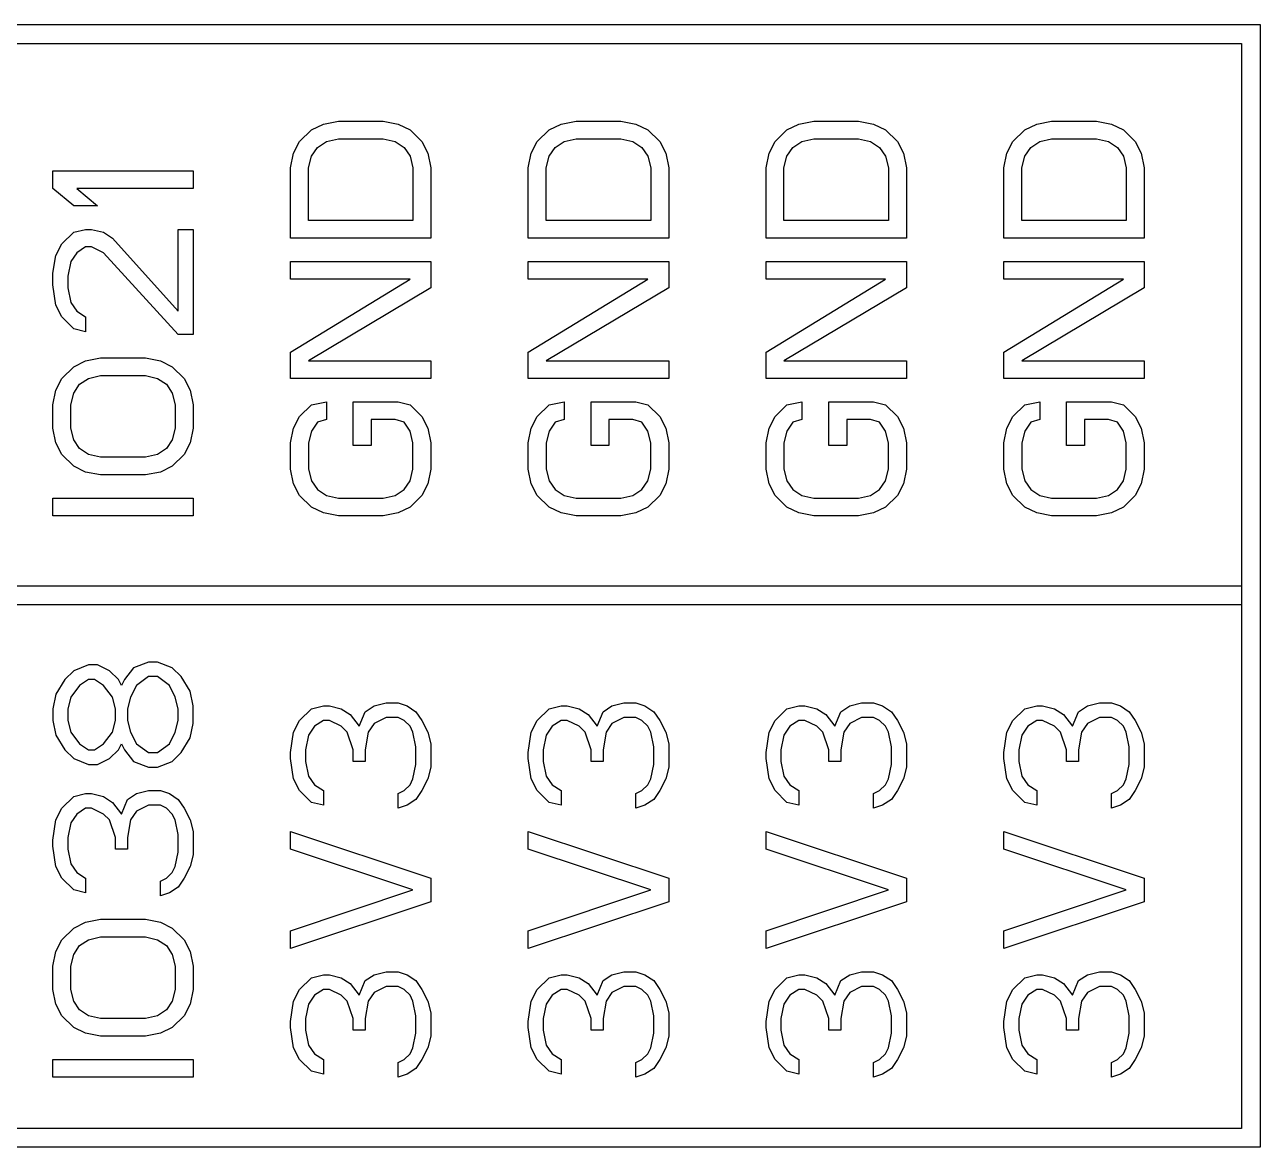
# Model space of a CAD drawing. Header units: millimetres. Extents: x 16785 to 17171, y 29514 to 29787.
# Drawn here: x 16916.63 to 16929.83, y 29698.81 to 29710.81 of the extents above; entities that cross this region are included whole.
import ezdxf

# ---------------------------------------------------------------- set-up
doc = ezdxf.new("R2010")
doc.units = ezdxf.units.MM

msp = doc.modelspace()

# ---------------------------------------------------------------- linework, layer by layer
at = {"color": 4, "linetype": 'Continuous'}
for p, q in [((16903.43, 29710.807), (16929.83, 29710.807)), ((16929.83, 29710.807), (16929.83, 29698.807)), ((16903.63, 29710.607), (16929.63, 29710.607)), ((16929.63, 29710.607), (16929.63, 29699.007)), ((16919.821, 29709.744), (16919.981, 29709.775)), ((16919.981, 29709.775), (16920.459, 29709.775)), ((16920.459, 29709.775), (16920.619, 29709.744)), ((16922.361, 29709.744), (16922.521, 29709.775)), ((16922.521, 29709.775), (16922.999, 29709.775)), ((16922.999, 29709.775), (16923.159, 29709.744)), ((16924.901, 29709.744), (16925.061, 29709.775)), ((16925.061, 29709.775), (16925.539, 29709.775)), ((16925.539, 29709.775), (16925.699, 29709.744)), ((16927.441, 29709.744), (16927.601, 29709.775)), ((16927.601, 29709.775), (16928.079, 29709.775)), ((16928.079, 29709.775), (16928.239, 29709.744)), ((16919.566, 29709.557), (16919.693, 29709.682)), ((16919.693, 29709.682), (16919.821, 29709.744)), ((16920.619, 29709.744), (16920.747, 29709.682)), ((16920.747, 29709.682), (16920.874, 29709.557)), ((16922.106, 29709.557), (16922.233, 29709.682)), ((16922.233, 29709.682), (16922.361, 29709.744)), ((16923.159, 29709.744), (16923.287, 29709.682)), ((16923.287, 29709.682), (16923.414, 29709.557)), ((16924.646, 29709.557), (16924.773, 29709.682)), ((16924.773, 29709.682), (16924.901, 29709.744)), ((16925.699, 29709.744), (16925.827, 29709.682)), ((16925.827, 29709.682), (16925.954, 29709.557)), ((16927.186, 29709.557), (16927.313, 29709.682)), ((16927.313, 29709.682), (16927.441, 29709.744)), ((16928.239, 29709.744), (16928.367, 29709.682)), ((16928.367, 29709.682), (16928.494, 29709.557)), ((16919.502, 29709.432), (16919.566, 29709.557)), ((16919.757, 29709.494), (16919.853, 29709.557)), ((16919.853, 29709.557), (16919.981, 29709.588)), ((16919.981, 29709.588), (16920.459, 29709.588)), ((16920.459, 29709.588), (16920.587, 29709.557)), ((16920.587, 29709.557), (16920.683, 29709.494)), ((16920.874, 29709.557), (16920.938, 29709.432)), ((16922.042, 29709.432), (16922.106, 29709.557)), ((16922.297, 29709.494), (16922.393, 29709.557)), ((16922.393, 29709.557), (16922.521, 29709.588)), ((16922.521, 29709.588), (16922.999, 29709.588)), ((16922.999, 29709.588), (16923.127, 29709.557)), ((16923.127, 29709.557), (16923.223, 29709.494)), ((16923.414, 29709.557), (16923.478, 29709.432)), ((16924.582, 29709.432), (16924.646, 29709.557)), ((16924.837, 29709.494), (16924.933, 29709.557)), ((16924.933, 29709.557), (16925.061, 29709.588)), ((16925.061, 29709.588), (16925.539, 29709.588)), ((16925.539, 29709.588), (16925.667, 29709.557)), ((16925.667, 29709.557), (16925.763, 29709.494)), ((16925.954, 29709.557), (16926.018, 29709.432)), ((16927.122, 29709.432), (16927.186, 29709.557)), ((16927.377, 29709.494), (16927.473, 29709.557)), ((16927.473, 29709.557), (16927.601, 29709.588)), ((16927.601, 29709.588), (16928.079, 29709.588)), ((16928.079, 29709.588), (16928.207, 29709.557)), ((16928.207, 29709.557), (16928.303, 29709.494)), ((16928.494, 29709.557), (16928.558, 29709.432)), ((16919.47, 29709.275), (16919.502, 29709.432)), ((16919.661, 29709.275), (16919.693, 29709.4)), ((16919.693, 29709.4), (16919.757, 29709.494)), ((16920.683, 29709.494), (16920.747, 29709.4)), ((16920.747, 29709.4), (16920.778, 29709.275)), ((16920.938, 29709.432), (16920.97, 29709.275)), ((16922.01, 29709.275), (16922.042, 29709.432)), ((16922.201, 29709.275), (16922.233, 29709.4)), ((16922.233, 29709.4), (16922.297, 29709.494)), ((16923.223, 29709.494), (16923.287, 29709.4)), ((16923.287, 29709.4), (16923.318, 29709.275)), ((16923.478, 29709.432), (16923.51, 29709.275)), ((16924.55, 29709.275), (16924.582, 29709.432)), ((16924.741, 29709.275), (16924.773, 29709.4)), ((16924.773, 29709.4), (16924.837, 29709.494)), ((16925.763, 29709.494), (16925.827, 29709.4)), ((16925.827, 29709.4), (16925.858, 29709.275)), ((16926.018, 29709.432), (16926.05, 29709.275)), ((16927.09, 29709.275), (16927.122, 29709.432)), ((16927.281, 29709.275), (16927.313, 29709.4)), ((16927.313, 29709.4), (16927.377, 29709.494)), ((16928.303, 29709.494), (16928.367, 29709.4)), ((16928.367, 29709.4), (16928.398, 29709.275)), ((16928.558, 29709.432), (16928.59, 29709.275)), ((16916.93, 29709.057), (16916.93, 29709.244)), ((16916.93, 29709.244), (16918.43, 29709.244)), ((16918.43, 29709.244), (16918.43, 29709.057)), ((16919.47, 29708.525), (16919.47, 29709.275)), ((16919.661, 29708.713), (16919.661, 29709.275)), ((16920.778, 29709.275), (16920.778, 29708.713)), ((16920.97, 29709.275), (16920.97, 29708.525)), ((16922.01, 29708.525), (16922.01, 29709.275)), ((16922.201, 29708.713), (16922.201, 29709.275)), ((16923.318, 29709.275), (16923.318, 29708.713)), ((16923.51, 29709.275), (16923.51, 29708.525)), ((16924.55, 29708.525), (16924.55, 29709.275)), ((16924.741, 29708.713), (16924.741, 29709.275)), ((16925.858, 29709.275), (16925.858, 29708.713)), ((16926.05, 29709.275), (16926.05, 29708.525)), ((16927.09, 29708.525), (16927.09, 29709.275)), ((16927.281, 29708.713), (16927.281, 29709.275)), ((16928.398, 29709.275), (16928.398, 29708.713)), ((16928.59, 29709.275), (16928.59, 29708.525)), ((16917.153, 29708.869), (16916.93, 29709.057)), ((16917.185, 29709.057), (16917.409, 29708.869)), ((16918.43, 29709.057), (16917.185, 29709.057)), ((16917.409, 29708.869), (16917.153, 29708.869)), ((16920.778, 29708.713), (16919.661, 29708.713)), ((16923.318, 29708.713), (16922.201, 29708.713)), ((16925.858, 29708.713), (16924.741, 29708.713)), ((16928.398, 29708.713), (16927.281, 29708.713)), ((16917.026, 29708.463), (16917.153, 29708.588)), ((16917.153, 29708.588), (16917.281, 29708.619)), ((16917.281, 29708.619), (16917.345, 29708.619)), ((16917.345, 29708.619), (16917.472, 29708.588)), ((16917.472, 29708.588), (16917.568, 29708.525)), ((16918.27, 29707.744), (16918.27, 29708.619)), ((16918.27, 29708.619), (16918.43, 29708.619)), ((16918.43, 29708.619), (16918.43, 29707.494)), ((16916.962, 29708.338), (16917.026, 29708.463)), ((16917.568, 29708.525), (16918.27, 29707.744)), ((16920.97, 29708.525), (16919.47, 29708.525)), ((16923.51, 29708.525), (16922.01, 29708.525)), ((16926.05, 29708.525), (16924.55, 29708.525)), ((16928.59, 29708.525), (16927.09, 29708.525)), ((16916.93, 29708.15), (16916.962, 29708.338)), ((16917.185, 29708.369), (16917.121, 29708.275)), ((16917.281, 29708.432), (16917.185, 29708.369)), ((16917.345, 29708.432), (16917.281, 29708.432)), ((16917.472, 29708.369), (16917.345, 29708.432)), ((16918.27, 29707.494), (16917.472, 29708.369)), ((16917.121, 29708.275), (16917.089, 29708.119)), ((16919.47, 29708.088), (16919.47, 29708.275)), ((16919.47, 29708.275), (16920.97, 29708.275)), ((16920.97, 29708.275), (16920.97, 29707.994)), ((16922.01, 29708.088), (16922.01, 29708.275)), ((16922.01, 29708.275), (16923.51, 29708.275)), ((16923.51, 29708.275), (16923.51, 29707.994)), ((16924.55, 29708.088), (16924.55, 29708.275)), ((16924.55, 29708.275), (16926.05, 29708.275)), ((16926.05, 29708.275), (16926.05, 29707.994)), ((16927.09, 29708.088), (16927.09, 29708.275)), ((16927.09, 29708.275), (16928.59, 29708.275)), ((16928.59, 29708.275), (16928.59, 29707.994)), ((16916.93, 29708.025), (16916.93, 29708.15)), ((16917.089, 29708.119), (16917.089, 29707.994)), ((16919.47, 29707.307), (16920.747, 29708.088)), ((16920.747, 29708.088), (16919.47, 29708.088)), ((16922.01, 29707.307), (16923.287, 29708.088)), ((16923.287, 29708.088), (16922.01, 29708.088)), ((16924.55, 29707.307), (16925.827, 29708.088)), ((16925.827, 29708.088), (16924.55, 29708.088)), ((16927.09, 29707.307), (16928.367, 29708.088)), ((16928.367, 29708.088), (16927.09, 29708.088)), ((16916.962, 29707.807), (16916.93, 29708.025)), ((16917.089, 29707.994), (16917.121, 29707.838)), ((16920.97, 29707.994), (16919.661, 29707.213)), ((16923.51, 29707.994), (16922.201, 29707.213)), ((16926.05, 29707.994), (16924.741, 29707.213)), ((16928.59, 29707.994), (16927.281, 29707.213)), ((16917.026, 29707.682), (16916.962, 29707.807)), ((16917.121, 29707.838), (16917.185, 29707.744)), ((16917.153, 29707.557), (16917.026, 29707.682)), ((16917.185, 29707.744), (16917.281, 29707.682)), ((16917.281, 29707.682), (16917.281, 29707.525)), ((16917.281, 29707.525), (16917.153, 29707.557)), ((16918.43, 29707.494), (16918.27, 29707.494)), ((16919.47, 29707.025), (16919.47, 29707.307)), ((16922.01, 29707.025), (16922.01, 29707.307)), ((16924.55, 29707.025), (16924.55, 29707.307)), ((16927.09, 29707.025), (16927.09, 29707.307)), ((16917.026, 29707.025), (16917.153, 29707.15)), ((16917.153, 29707.15), (16917.281, 29707.213)), ((16917.281, 29707.213), (16917.441, 29707.244)), ((16917.441, 29707.244), (16917.919, 29707.244)), ((16917.919, 29707.244), (16918.079, 29707.213)), ((16918.079, 29707.213), (16918.207, 29707.15)), ((16918.207, 29707.15), (16918.334, 29707.025)), ((16919.661, 29707.213), (16920.97, 29707.213)), ((16920.97, 29707.213), (16920.97, 29707.025)), ((16922.201, 29707.213), (16923.51, 29707.213)), ((16923.51, 29707.213), (16923.51, 29707.025)), ((16924.741, 29707.213), (16926.05, 29707.213)), ((16926.05, 29707.213), (16926.05, 29707.025)), ((16927.281, 29707.213), (16928.59, 29707.213)), ((16928.59, 29707.213), (16928.59, 29707.025)), ((16916.962, 29706.9), (16917.026, 29707.025)), ((16917.217, 29706.963), (16917.313, 29707.025)), ((16917.313, 29707.025), (16917.441, 29707.057)), ((16917.441, 29707.057), (16917.919, 29707.057)), ((16917.919, 29707.057), (16918.047, 29707.025)), ((16918.047, 29707.025), (16918.143, 29706.963)), ((16918.334, 29707.025), (16918.398, 29706.9)), ((16920.97, 29707.025), (16919.47, 29707.025)), ((16923.51, 29707.025), (16922.01, 29707.025)), ((16926.05, 29707.025), (16924.55, 29707.025)), ((16928.59, 29707.025), (16927.09, 29707.025)), ((16916.93, 29706.744), (16916.962, 29706.9)), ((16917.121, 29706.744), (16917.153, 29706.869)), ((16917.153, 29706.869), (16917.217, 29706.963)), ((16918.143, 29706.963), (16918.207, 29706.869)), ((16918.207, 29706.869), (16918.238, 29706.744)), ((16918.398, 29706.9), (16918.43, 29706.744)), ((16916.93, 29706.494), (16916.93, 29706.744)), ((16917.121, 29706.494), (16917.121, 29706.744)), ((16918.238, 29706.744), (16918.238, 29706.494)), ((16918.43, 29706.744), (16918.43, 29706.494)), ((16919.566, 29706.619), (16919.693, 29706.744)), ((16919.693, 29706.744), (16919.853, 29706.775)), ((16919.853, 29706.775), (16919.853, 29706.588)), ((16920.14, 29706.307), (16920.14, 29706.775)), ((16920.14, 29706.775), (16920.619, 29706.775)), ((16920.619, 29706.775), (16920.747, 29706.744)), ((16920.747, 29706.744), (16920.874, 29706.619)), ((16922.106, 29706.619), (16922.233, 29706.744)), ((16922.233, 29706.744), (16922.393, 29706.775)), ((16922.393, 29706.775), (16922.393, 29706.588)), ((16922.68, 29706.307), (16922.68, 29706.775)), ((16922.68, 29706.775), (16923.159, 29706.775)), ((16923.159, 29706.775), (16923.287, 29706.744)), ((16923.287, 29706.744), (16923.414, 29706.619)), ((16924.646, 29706.619), (16924.773, 29706.744)), ((16924.773, 29706.744), (16924.933, 29706.775)), ((16924.933, 29706.775), (16924.933, 29706.588)), ((16925.22, 29706.307), (16925.22, 29706.775)), ((16925.22, 29706.775), (16925.699, 29706.775)), ((16925.699, 29706.775), (16925.827, 29706.744)), ((16925.827, 29706.744), (16925.954, 29706.619)), ((16927.186, 29706.619), (16927.313, 29706.744)), ((16927.313, 29706.744), (16927.473, 29706.775)), ((16927.473, 29706.775), (16927.473, 29706.588)), ((16927.76, 29706.307), (16927.76, 29706.775)), ((16927.76, 29706.775), (16928.239, 29706.775)), ((16928.239, 29706.775), (16928.367, 29706.744)), ((16928.367, 29706.744), (16928.494, 29706.619)), ((16919.502, 29706.494), (16919.566, 29706.619)), ((16920.874, 29706.619), (16920.938, 29706.494)), ((16922.042, 29706.494), (16922.106, 29706.619)), ((16923.414, 29706.619), (16923.478, 29706.494)), ((16924.582, 29706.494), (16924.646, 29706.619)), ((16925.954, 29706.619), (16926.018, 29706.494)), ((16927.122, 29706.494), (16927.186, 29706.619)), ((16928.494, 29706.619), (16928.558, 29706.494)), ((16916.962, 29706.338), (16916.93, 29706.494)), ((16917.153, 29706.369), (16917.121, 29706.494)), ((16918.238, 29706.494), (16918.207, 29706.369)), ((16918.43, 29706.494), (16918.398, 29706.338)), ((16919.47, 29706.338), (16919.502, 29706.494)), ((16919.757, 29706.557), (16919.693, 29706.463)), ((16919.853, 29706.588), (16919.757, 29706.557)), ((16920.332, 29706.588), (16920.332, 29706.307)), ((16920.587, 29706.588), (16920.332, 29706.588)), ((16920.683, 29706.557), (16920.587, 29706.588)), ((16920.747, 29706.463), (16920.683, 29706.557)), ((16920.938, 29706.494), (16920.97, 29706.338)), ((16922.01, 29706.338), (16922.042, 29706.494)), ((16922.297, 29706.557), (16922.233, 29706.463)), ((16922.393, 29706.588), (16922.297, 29706.557)), ((16922.872, 29706.588), (16922.872, 29706.307)), ((16923.127, 29706.588), (16922.872, 29706.588)), ((16923.223, 29706.557), (16923.127, 29706.588)), ((16923.287, 29706.463), (16923.223, 29706.557)), ((16923.478, 29706.494), (16923.51, 29706.338)), ((16924.55, 29706.338), (16924.582, 29706.494)), ((16924.837, 29706.557), (16924.773, 29706.463)), ((16924.933, 29706.588), (16924.837, 29706.557)), ((16925.412, 29706.588), (16925.412, 29706.307)), ((16925.667, 29706.588), (16925.412, 29706.588)), ((16925.763, 29706.557), (16925.667, 29706.588)), ((16925.827, 29706.463), (16925.763, 29706.557)), ((16926.018, 29706.494), (16926.05, 29706.338)), ((16927.09, 29706.338), (16927.122, 29706.494)), ((16927.377, 29706.557), (16927.313, 29706.463)), ((16927.473, 29706.588), (16927.377, 29706.557)), ((16927.952, 29706.588), (16927.952, 29706.307)), ((16928.207, 29706.588), (16927.952, 29706.588)), ((16928.303, 29706.557), (16928.207, 29706.588)), ((16928.367, 29706.463), (16928.303, 29706.557)), ((16928.558, 29706.494), (16928.59, 29706.338)), ((16917.026, 29706.213), (16916.962, 29706.338)), ((16917.217, 29706.275), (16917.153, 29706.369)), ((16918.207, 29706.369), (16918.143, 29706.275)), ((16918.398, 29706.338), (16918.334, 29706.213)), ((16919.47, 29706.057), (16919.47, 29706.338)), ((16919.693, 29706.463), (16919.661, 29706.338)), ((16919.661, 29706.338), (16919.661, 29706.057)), ((16920.778, 29706.338), (16920.747, 29706.463)), ((16920.778, 29706.057), (16920.778, 29706.338)), ((16920.97, 29706.338), (16920.97, 29706.057)), ((16922.01, 29706.057), (16922.01, 29706.338)), ((16922.233, 29706.463), (16922.201, 29706.338)), ((16922.201, 29706.338), (16922.201, 29706.057)), ((16923.318, 29706.338), (16923.287, 29706.463)), ((16923.318, 29706.057), (16923.318, 29706.338)), ((16923.51, 29706.338), (16923.51, 29706.057)), ((16924.55, 29706.057), (16924.55, 29706.338)), ((16924.773, 29706.463), (16924.741, 29706.338)), ((16924.741, 29706.338), (16924.741, 29706.057)), ((16925.858, 29706.338), (16925.827, 29706.463)), ((16925.858, 29706.057), (16925.858, 29706.338)), ((16926.05, 29706.338), (16926.05, 29706.057)), ((16927.09, 29706.057), (16927.09, 29706.338)), ((16927.313, 29706.463), (16927.281, 29706.338)), ((16927.281, 29706.338), (16927.281, 29706.057)), ((16928.398, 29706.338), (16928.367, 29706.463)), ((16928.398, 29706.057), (16928.398, 29706.338)), ((16928.59, 29706.338), (16928.59, 29706.057)), ((16917.153, 29706.088), (16917.026, 29706.213)), ((16917.313, 29706.213), (16917.217, 29706.275)), ((16917.441, 29706.182), (16917.313, 29706.213)), ((16918.047, 29706.213), (16917.919, 29706.182)), ((16918.143, 29706.275), (16918.047, 29706.213)), ((16918.334, 29706.213), (16918.207, 29706.088)), ((16920.332, 29706.307), (16920.14, 29706.307)), ((16922.872, 29706.307), (16922.68, 29706.307)), ((16925.412, 29706.307), (16925.22, 29706.307)), ((16927.952, 29706.307), (16927.76, 29706.307)), ((16917.281, 29706.025), (16917.153, 29706.088)), ((16917.919, 29706.182), (16917.441, 29706.182)), ((16918.207, 29706.088), (16918.079, 29706.025)), ((16917.441, 29705.994), (16917.281, 29706.025)), ((16917.919, 29705.994), (16917.441, 29705.994)), ((16918.079, 29706.025), (16917.919, 29705.994)), ((16919.502, 29705.9), (16919.47, 29706.057)), ((16919.661, 29706.057), (16919.693, 29705.932)), ((16920.747, 29705.932), (16920.778, 29706.057)), ((16920.97, 29706.057), (16920.938, 29705.9)), ((16922.042, 29705.9), (16922.01, 29706.057)), ((16922.201, 29706.057), (16922.233, 29705.932)), ((16923.287, 29705.932), (16923.318, 29706.057)), ((16923.51, 29706.057), (16923.478, 29705.9)), ((16924.582, 29705.9), (16924.55, 29706.057)), ((16924.741, 29706.057), (16924.773, 29705.932)), ((16925.827, 29705.932), (16925.858, 29706.057)), ((16926.05, 29706.057), (16926.018, 29705.9)), ((16927.122, 29705.9), (16927.09, 29706.057)), ((16927.281, 29706.057), (16927.313, 29705.932)), ((16928.367, 29705.932), (16928.398, 29706.057)), ((16928.59, 29706.057), (16928.558, 29705.9)), ((16919.566, 29705.775), (16919.502, 29705.9)), ((16919.693, 29705.932), (16919.757, 29705.838)), ((16919.757, 29705.838), (16919.853, 29705.775)), ((16920.587, 29705.775), (16920.683, 29705.838)), ((16920.683, 29705.838), (16920.747, 29705.932)), ((16920.938, 29705.9), (16920.874, 29705.775)), ((16922.106, 29705.775), (16922.042, 29705.9)), ((16922.233, 29705.932), (16922.297, 29705.838)), ((16922.297, 29705.838), (16922.393, 29705.775)), ((16923.127, 29705.775), (16923.223, 29705.838)), ((16923.223, 29705.838), (16923.287, 29705.932)), ((16923.478, 29705.9), (16923.414, 29705.775)), ((16924.646, 29705.775), (16924.582, 29705.9)), ((16924.773, 29705.932), (16924.837, 29705.838)), ((16924.837, 29705.838), (16924.933, 29705.775)), ((16925.667, 29705.775), (16925.763, 29705.838)), ((16925.763, 29705.838), (16925.827, 29705.932)), ((16926.018, 29705.9), (16925.954, 29705.775)), ((16927.186, 29705.775), (16927.122, 29705.9)), ((16927.313, 29705.932), (16927.377, 29705.838)), ((16927.377, 29705.838), (16927.473, 29705.775)), ((16928.207, 29705.775), (16928.303, 29705.838)), ((16928.303, 29705.838), (16928.367, 29705.932)), ((16928.558, 29705.9), (16928.494, 29705.775)), ((16916.93, 29705.557), (16916.93, 29705.744)), ((16916.93, 29705.744), (16918.43, 29705.744)), ((16918.43, 29705.744), (16918.43, 29705.557)), ((16919.693, 29705.65), (16919.566, 29705.775)), ((16919.853, 29705.775), (16919.981, 29705.744)), ((16919.981, 29705.744), (16920.459, 29705.744)), ((16920.459, 29705.744), (16920.587, 29705.775)), ((16920.874, 29705.775), (16920.747, 29705.65)), ((16922.233, 29705.65), (16922.106, 29705.775)), ((16922.393, 29705.775), (16922.521, 29705.744)), ((16922.521, 29705.744), (16922.999, 29705.744)), ((16922.999, 29705.744), (16923.127, 29705.775)), ((16923.414, 29705.775), (16923.287, 29705.65)), ((16924.773, 29705.65), (16924.646, 29705.775)), ((16924.933, 29705.775), (16925.061, 29705.744)), ((16925.061, 29705.744), (16925.539, 29705.744)), ((16925.539, 29705.744), (16925.667, 29705.775)), ((16925.954, 29705.775), (16925.827, 29705.65)), ((16927.313, 29705.65), (16927.186, 29705.775)), ((16927.473, 29705.775), (16927.601, 29705.744)), ((16927.601, 29705.744), (16928.079, 29705.744)), ((16928.079, 29705.744), (16928.207, 29705.775)), ((16928.494, 29705.775), (16928.367, 29705.65)), ((16918.43, 29705.557), (16916.93, 29705.557)), ((16919.821, 29705.588), (16919.693, 29705.65)), ((16919.981, 29705.557), (16919.821, 29705.588)), ((16920.459, 29705.557), (16919.981, 29705.557)), ((16920.619, 29705.588), (16920.459, 29705.557)), ((16920.747, 29705.65), (16920.619, 29705.588)), ((16922.361, 29705.588), (16922.233, 29705.65)), ((16922.521, 29705.557), (16922.361, 29705.588)), ((16922.999, 29705.557), (16922.521, 29705.557)), ((16923.159, 29705.588), (16922.999, 29705.557)), ((16923.287, 29705.65), (16923.159, 29705.588)), ((16924.901, 29705.588), (16924.773, 29705.65)), ((16925.061, 29705.557), (16924.901, 29705.588)), ((16925.539, 29705.557), (16925.061, 29705.557)), ((16925.699, 29705.588), (16925.539, 29705.557)), ((16925.827, 29705.65), (16925.699, 29705.588)), ((16927.441, 29705.588), (16927.313, 29705.65)), ((16927.601, 29705.557), (16927.441, 29705.588)), ((16928.079, 29705.557), (16927.601, 29705.557)), ((16928.239, 29705.588), (16928.079, 29705.557)), ((16928.367, 29705.65), (16928.239, 29705.588)), ((16903.63, 29704.807), (16929.63, 29704.807)), ((16903.63, 29704.607), (16929.63, 29704.607)), ((16917.313, 29703.963), (16917.153, 29703.9)), ((16917.409, 29703.963), (16917.313, 29703.963)), ((16917.536, 29703.9), (16917.409, 29703.963)), ((16917.951, 29703.994), (16917.792, 29703.932)), ((16918.047, 29703.994), (16917.951, 29703.994)), ((16918.207, 29703.932), (16918.047, 29703.994)), ((16917.153, 29703.9), (16917.058, 29703.807)), ((16917.632, 29703.807), (16917.536, 29703.9)), ((16917.792, 29703.932), (16917.696, 29703.807)), ((16917.951, 29703.838), (16917.824, 29703.744)), ((16918.047, 29703.838), (16917.951, 29703.838)), ((16918.175, 29703.744), (16918.047, 29703.838)), ((16918.302, 29703.838), (16918.207, 29703.932)), ((16918.398, 29703.682), (16918.302, 29703.838)), ((16917.058, 29703.807), (16916.962, 29703.65)), ((16917.217, 29703.744), (16917.121, 29703.619)), ((16917.313, 29703.807), (16917.217, 29703.744)), ((16917.377, 29703.807), (16917.313, 29703.807)), ((16917.472, 29703.744), (16917.377, 29703.807)), ((16917.568, 29703.619), (16917.472, 29703.744)), ((16917.664, 29703.744), (16917.632, 29703.807)), ((16917.696, 29703.807), (16917.664, 29703.744)), ((16917.824, 29703.744), (16917.76, 29703.619)), ((16918.238, 29703.619), (16918.175, 29703.744)), ((16916.962, 29703.65), (16916.93, 29703.494)), ((16917.121, 29703.619), (16917.089, 29703.494)), ((16917.6, 29703.494), (16917.568, 29703.619)), ((16917.76, 29703.619), (16917.728, 29703.494)), ((16918.27, 29703.494), (16918.238, 29703.619)), ((16918.43, 29703.525), (16918.398, 29703.682)), ((16916.93, 29703.494), (16916.93, 29703.369)), ((16917.089, 29703.494), (16917.089, 29703.369)), ((16917.6, 29703.369), (16917.6, 29703.494)), ((16917.728, 29703.494), (16917.728, 29703.369)), ((16918.27, 29703.369), (16918.27, 29703.494)), ((16918.43, 29703.338), (16918.43, 29703.525)), ((16919.566, 29703.369), (16919.693, 29703.494)), ((16919.693, 29703.494), (16919.821, 29703.525)), ((16919.821, 29703.525), (16919.885, 29703.525)), ((16919.885, 29703.525), (16920.012, 29703.494)), ((16920.012, 29703.494), (16920.108, 29703.432)), ((16920.204, 29703.307), (16920.268, 29703.463)), ((16920.268, 29703.463), (16920.364, 29703.525)), ((16920.364, 29703.525), (16920.491, 29703.557)), ((16920.491, 29703.557), (16920.619, 29703.557)), ((16920.619, 29703.557), (16920.715, 29703.525)), ((16920.715, 29703.525), (16920.81, 29703.463)), ((16920.81, 29703.463), (16920.874, 29703.369)), ((16922.106, 29703.369), (16922.233, 29703.494)), ((16922.233, 29703.494), (16922.361, 29703.525)), ((16922.361, 29703.525), (16922.425, 29703.525)), ((16922.425, 29703.525), (16922.552, 29703.494)), ((16922.552, 29703.494), (16922.648, 29703.432)), ((16922.744, 29703.307), (16922.808, 29703.463)), ((16922.808, 29703.463), (16922.904, 29703.525)), ((16922.904, 29703.525), (16923.031, 29703.557)), ((16923.031, 29703.557), (16923.159, 29703.557)), ((16923.159, 29703.557), (16923.255, 29703.525)), ((16923.255, 29703.525), (16923.35, 29703.463)), ((16923.35, 29703.463), (16923.414, 29703.369)), ((16924.646, 29703.369), (16924.773, 29703.494)), ((16924.773, 29703.494), (16924.901, 29703.525)), ((16924.901, 29703.525), (16924.965, 29703.525)), ((16924.965, 29703.525), (16925.092, 29703.494)), ((16925.092, 29703.494), (16925.188, 29703.432)), ((16925.284, 29703.307), (16925.348, 29703.463)), ((16925.348, 29703.463), (16925.444, 29703.525)), ((16925.444, 29703.525), (16925.571, 29703.557)), ((16925.571, 29703.557), (16925.699, 29703.557)), ((16925.699, 29703.557), (16925.795, 29703.525)), ((16925.795, 29703.525), (16925.89, 29703.463)), ((16925.89, 29703.463), (16925.954, 29703.369)), ((16927.186, 29703.369), (16927.313, 29703.494)), ((16927.313, 29703.494), (16927.441, 29703.525)), ((16927.441, 29703.525), (16927.505, 29703.525)), ((16927.505, 29703.525), (16927.632, 29703.494)), ((16927.632, 29703.494), (16927.728, 29703.432)), ((16927.824, 29703.307), (16927.888, 29703.463)), ((16927.888, 29703.463), (16927.984, 29703.525)), ((16927.984, 29703.525), (16928.111, 29703.557)), ((16928.111, 29703.557), (16928.239, 29703.557)), ((16928.239, 29703.557), (16928.335, 29703.525)), ((16928.335, 29703.525), (16928.43, 29703.463)), ((16928.43, 29703.463), (16928.494, 29703.369)), ((16916.93, 29703.369), (16916.962, 29703.213)), ((16917.089, 29703.369), (16917.121, 29703.244)), ((16917.568, 29703.244), (16917.6, 29703.369)), ((16917.728, 29703.369), (16917.76, 29703.244)), ((16918.238, 29703.244), (16918.27, 29703.369)), ((16918.398, 29703.182), (16918.43, 29703.338)), ((16919.502, 29703.244), (16919.566, 29703.369)), ((16919.725, 29703.307), (16919.661, 29703.213)), ((16919.821, 29703.369), (16919.725, 29703.307)), ((16919.885, 29703.369), (16919.821, 29703.369)), ((16920.012, 29703.307), (16919.885, 29703.369)), ((16920.076, 29703.244), (16920.012, 29703.307)), ((16920.108, 29703.432), (16920.204, 29703.307)), ((16920.364, 29703.338), (16920.3, 29703.244)), ((16920.491, 29703.4), (16920.364, 29703.338)), ((16920.619, 29703.4), (16920.491, 29703.4)), ((16920.683, 29703.369), (16920.619, 29703.4)), ((16920.747, 29703.307), (16920.683, 29703.369)), ((16920.778, 29703.244), (16920.747, 29703.307)), ((16920.874, 29703.369), (16920.938, 29703.244)), ((16922.042, 29703.244), (16922.106, 29703.369)), ((16922.265, 29703.307), (16922.201, 29703.213)), ((16922.361, 29703.369), (16922.265, 29703.307)), ((16922.425, 29703.369), (16922.361, 29703.369)), ((16922.552, 29703.307), (16922.425, 29703.369)), ((16922.616, 29703.244), (16922.552, 29703.307)), ((16922.648, 29703.432), (16922.744, 29703.307)), ((16922.904, 29703.338), (16922.84, 29703.244)), ((16923.031, 29703.4), (16922.904, 29703.338)), ((16923.159, 29703.4), (16923.031, 29703.4)), ((16923.223, 29703.369), (16923.159, 29703.4)), ((16923.287, 29703.307), (16923.223, 29703.369)), ((16923.318, 29703.244), (16923.287, 29703.307)), ((16923.414, 29703.369), (16923.478, 29703.244)), ((16924.582, 29703.244), (16924.646, 29703.369)), ((16924.805, 29703.307), (16924.741, 29703.213)), ((16924.901, 29703.369), (16924.805, 29703.307)), ((16924.965, 29703.369), (16924.901, 29703.369)), ((16925.092, 29703.307), (16924.965, 29703.369)), ((16925.156, 29703.244), (16925.092, 29703.307)), ((16925.188, 29703.432), (16925.284, 29703.307)), ((16925.444, 29703.338), (16925.38, 29703.244)), ((16925.571, 29703.4), (16925.444, 29703.338)), ((16925.699, 29703.4), (16925.571, 29703.4)), ((16925.763, 29703.369), (16925.699, 29703.4)), ((16925.827, 29703.307), (16925.763, 29703.369)), ((16925.858, 29703.244), (16925.827, 29703.307)), ((16925.954, 29703.369), (16926.018, 29703.244)), ((16927.122, 29703.244), (16927.186, 29703.369)), ((16927.345, 29703.307), (16927.281, 29703.213)), ((16927.441, 29703.369), (16927.345, 29703.307)), ((16927.505, 29703.369), (16927.441, 29703.369)), ((16927.632, 29703.307), (16927.505, 29703.369)), ((16927.696, 29703.244), (16927.632, 29703.307)), ((16927.728, 29703.432), (16927.824, 29703.307)), ((16927.984, 29703.338), (16927.92, 29703.244)), ((16928.111, 29703.4), (16927.984, 29703.338)), ((16928.239, 29703.4), (16928.111, 29703.4)), ((16928.303, 29703.369), (16928.239, 29703.4)), ((16928.367, 29703.307), (16928.303, 29703.369)), ((16928.398, 29703.244), (16928.367, 29703.307)), ((16928.494, 29703.369), (16928.558, 29703.244)), ((16916.962, 29703.213), (16917.058, 29703.057)), ((16917.121, 29703.244), (16917.217, 29703.119)), ((16917.472, 29703.119), (16917.568, 29703.244)), ((16917.76, 29703.244), (16917.824, 29703.119)), ((16918.175, 29703.119), (16918.238, 29703.244)), ((16918.302, 29703.025), (16918.398, 29703.182)), ((16919.47, 29703.025), (16919.502, 29703.244)), ((16919.661, 29703.213), (16919.629, 29703.057)), ((16920.14, 29703.057), (16920.076, 29703.244)), ((16920.3, 29703.244), (16920.268, 29703.057)), ((16920.81, 29703.088), (16920.778, 29703.244)), ((16920.938, 29703.244), (16920.97, 29703.119)), ((16922.01, 29703.025), (16922.042, 29703.244)), ((16922.201, 29703.213), (16922.169, 29703.057)), ((16922.68, 29703.057), (16922.616, 29703.244)), ((16922.84, 29703.244), (16922.808, 29703.057)), ((16923.35, 29703.088), (16923.318, 29703.244)), ((16923.478, 29703.244), (16923.51, 29703.119)), ((16924.55, 29703.025), (16924.582, 29703.244)), ((16924.741, 29703.213), (16924.709, 29703.057)), ((16925.22, 29703.057), (16925.156, 29703.244)), ((16925.38, 29703.244), (16925.348, 29703.057)), ((16925.89, 29703.088), (16925.858, 29703.244)), ((16926.018, 29703.244), (16926.05, 29703.119)), ((16927.09, 29703.025), (16927.122, 29703.244)), ((16927.281, 29703.213), (16927.249, 29703.057)), ((16927.76, 29703.057), (16927.696, 29703.244)), ((16927.92, 29703.244), (16927.888, 29703.057)), ((16928.43, 29703.088), (16928.398, 29703.244)), ((16928.558, 29703.244), (16928.59, 29703.119)), ((16917.058, 29703.057), (16917.153, 29702.963)), ((16917.217, 29703.119), (16917.313, 29703.057)), ((16917.313, 29703.057), (16917.377, 29703.057)), ((16917.377, 29703.057), (16917.472, 29703.119)), ((16917.536, 29702.963), (16917.632, 29703.057)), ((16917.632, 29703.057), (16917.664, 29703.119)), ((16917.664, 29703.119), (16917.696, 29703.057)), ((16917.696, 29703.057), (16917.792, 29702.932)), ((16917.824, 29703.119), (16917.951, 29703.025)), ((16918.047, 29703.025), (16918.175, 29703.119)), ((16919.629, 29703.057), (16919.629, 29702.932)), ((16920.14, 29702.932), (16920.14, 29703.057)), ((16920.268, 29703.057), (16920.268, 29702.932)), ((16920.81, 29702.9), (16920.81, 29703.088)), ((16920.97, 29703.119), (16920.97, 29702.869)), ((16922.169, 29703.057), (16922.169, 29702.932)), ((16922.68, 29702.932), (16922.68, 29703.057)), ((16922.808, 29703.057), (16922.808, 29702.932)), ((16923.35, 29702.9), (16923.35, 29703.088)), ((16923.51, 29703.119), (16923.51, 29702.869)), ((16924.709, 29703.057), (16924.709, 29702.932)), ((16925.22, 29702.932), (16925.22, 29703.057)), ((16925.348, 29703.057), (16925.348, 29702.932)), ((16925.89, 29702.9), (16925.89, 29703.088)), ((16926.05, 29703.119), (16926.05, 29702.869)), ((16927.249, 29703.057), (16927.249, 29702.932)), ((16927.76, 29702.932), (16927.76, 29703.057)), ((16927.888, 29703.057), (16927.888, 29702.932)), ((16928.43, 29702.9), (16928.43, 29703.088)), ((16928.59, 29703.119), (16928.59, 29702.869)), ((16917.153, 29702.963), (16917.313, 29702.9)), ((16917.409, 29702.9), (16917.536, 29702.963)), ((16917.792, 29702.932), (16917.951, 29702.869)), ((16917.951, 29703.025), (16918.047, 29703.025)), ((16918.047, 29702.869), (16918.207, 29702.932)), ((16918.207, 29702.932), (16918.302, 29703.025)), ((16919.47, 29702.963), (16919.47, 29703.025)), ((16919.502, 29702.744), (16919.47, 29702.963)), ((16919.629, 29702.932), (16919.661, 29702.775)), ((16920.268, 29702.932), (16920.14, 29702.932)), ((16922.01, 29702.963), (16922.01, 29703.025)), ((16922.042, 29702.744), (16922.01, 29702.963)), ((16922.169, 29702.932), (16922.201, 29702.775)), ((16922.808, 29702.932), (16922.68, 29702.932)), ((16924.55, 29702.963), (16924.55, 29703.025)), ((16924.582, 29702.744), (16924.55, 29702.963)), ((16924.709, 29702.932), (16924.741, 29702.775)), ((16925.348, 29702.932), (16925.22, 29702.932)), ((16927.09, 29702.963), (16927.09, 29703.025)), ((16927.122, 29702.744), (16927.09, 29702.963)), ((16927.249, 29702.932), (16927.281, 29702.775)), ((16927.888, 29702.932), (16927.76, 29702.932)), ((16917.313, 29702.9), (16917.409, 29702.9)), ((16917.951, 29702.869), (16918.047, 29702.869)), ((16919.661, 29702.775), (16919.725, 29702.682)), ((16920.778, 29702.744), (16920.81, 29702.9)), ((16920.97, 29702.869), (16920.938, 29702.744)), ((16922.201, 29702.775), (16922.265, 29702.682)), ((16923.318, 29702.744), (16923.35, 29702.9)), ((16923.51, 29702.869), (16923.478, 29702.744)), ((16924.741, 29702.775), (16924.805, 29702.682)), ((16925.858, 29702.744), (16925.89, 29702.9)), ((16926.05, 29702.869), (16926.018, 29702.744)), ((16927.281, 29702.775), (16927.345, 29702.682)), ((16928.398, 29702.744), (16928.43, 29702.9)), ((16928.59, 29702.869), (16928.558, 29702.744)), ((16919.566, 29702.619), (16919.502, 29702.744)), ((16919.725, 29702.682), (16919.821, 29702.619)), ((16920.683, 29702.619), (16920.747, 29702.682)), ((16920.747, 29702.682), (16920.778, 29702.744)), ((16920.938, 29702.744), (16920.874, 29702.619)), ((16922.106, 29702.619), (16922.042, 29702.744)), ((16922.265, 29702.682), (16922.361, 29702.619)), ((16923.223, 29702.619), (16923.287, 29702.682)), ((16923.287, 29702.682), (16923.318, 29702.744)), ((16923.478, 29702.744), (16923.414, 29702.619)), ((16924.646, 29702.619), (16924.582, 29702.744)), ((16924.805, 29702.682), (16924.901, 29702.619)), ((16925.763, 29702.619), (16925.827, 29702.682)), ((16925.827, 29702.682), (16925.858, 29702.744)), ((16926.018, 29702.744), (16925.954, 29702.619)), ((16927.186, 29702.619), (16927.122, 29702.744)), ((16927.345, 29702.682), (16927.441, 29702.619)), ((16928.303, 29702.619), (16928.367, 29702.682)), ((16928.367, 29702.682), (16928.398, 29702.744)), ((16928.558, 29702.744), (16928.494, 29702.619)), ((16917.026, 29702.432), (16917.153, 29702.557)), ((16917.153, 29702.557), (16917.281, 29702.588)), ((16917.281, 29702.588), (16917.345, 29702.588)), ((16917.345, 29702.588), (16917.472, 29702.557)), ((16917.472, 29702.557), (16917.568, 29702.494)), ((16917.664, 29702.369), (16917.728, 29702.525)), ((16917.728, 29702.525), (16917.824, 29702.588)), ((16917.824, 29702.588), (16917.951, 29702.619)), ((16917.951, 29702.619), (16918.079, 29702.619)), ((16918.079, 29702.619), (16918.175, 29702.588)), ((16918.175, 29702.588), (16918.27, 29702.525)), ((16918.27, 29702.525), (16918.334, 29702.432)), ((16919.693, 29702.494), (16919.566, 29702.619)), ((16919.821, 29702.619), (16919.821, 29702.463)), ((16920.619, 29702.588), (16920.683, 29702.619)), ((16920.619, 29702.432), (16920.619, 29702.588)), ((16920.81, 29702.525), (16920.715, 29702.463)), ((16920.874, 29702.619), (16920.81, 29702.525)), ((16922.233, 29702.494), (16922.106, 29702.619)), ((16922.361, 29702.619), (16922.361, 29702.463)), ((16923.159, 29702.588), (16923.223, 29702.619)), ((16923.159, 29702.432), (16923.159, 29702.588)), ((16923.35, 29702.525), (16923.255, 29702.463)), ((16923.414, 29702.619), (16923.35, 29702.525)), ((16924.773, 29702.494), (16924.646, 29702.619)), ((16924.901, 29702.619), (16924.901, 29702.463)), ((16925.699, 29702.588), (16925.763, 29702.619)), ((16925.699, 29702.432), (16925.699, 29702.588)), ((16925.89, 29702.525), (16925.795, 29702.463)), ((16925.954, 29702.619), (16925.89, 29702.525)), ((16927.313, 29702.494), (16927.186, 29702.619)), ((16927.441, 29702.619), (16927.441, 29702.463)), ((16928.239, 29702.588), (16928.303, 29702.619)), ((16928.239, 29702.432), (16928.239, 29702.588)), ((16928.43, 29702.525), (16928.335, 29702.463)), ((16928.494, 29702.619), (16928.43, 29702.525)), ((16916.962, 29702.307), (16917.026, 29702.432)), ((16917.281, 29702.432), (16917.185, 29702.369)), ((16917.345, 29702.432), (16917.281, 29702.432)), ((16917.472, 29702.369), (16917.345, 29702.432)), ((16917.568, 29702.494), (16917.664, 29702.369)), ((16917.824, 29702.4), (16917.76, 29702.307)), ((16917.951, 29702.463), (16917.824, 29702.4)), ((16918.079, 29702.463), (16917.951, 29702.463)), ((16918.143, 29702.432), (16918.079, 29702.463)), ((16918.207, 29702.369), (16918.143, 29702.432)), ((16918.334, 29702.432), (16918.398, 29702.307)), ((16919.821, 29702.463), (16919.693, 29702.494)), ((16920.715, 29702.463), (16920.619, 29702.432)), ((16922.361, 29702.463), (16922.233, 29702.494)), ((16923.255, 29702.463), (16923.159, 29702.432)), ((16924.901, 29702.463), (16924.773, 29702.494)), ((16925.795, 29702.463), (16925.699, 29702.432)), ((16927.441, 29702.463), (16927.313, 29702.494)), ((16928.335, 29702.463), (16928.239, 29702.432)), ((16916.93, 29702.088), (16916.962, 29702.307)), ((16917.121, 29702.275), (16917.089, 29702.119)), ((16917.185, 29702.369), (16917.121, 29702.275)), ((16917.536, 29702.307), (16917.472, 29702.369)), ((16917.6, 29702.119), (16917.536, 29702.307)), ((16917.76, 29702.307), (16917.728, 29702.119)), ((16918.238, 29702.307), (16918.207, 29702.369)), ((16918.27, 29702.15), (16918.238, 29702.307)), ((16918.398, 29702.307), (16918.43, 29702.182)), ((16917.089, 29702.119), (16917.089, 29701.994)), ((16917.6, 29701.994), (16917.6, 29702.119)), ((16917.728, 29702.119), (16917.728, 29701.994)), ((16918.27, 29701.963), (16918.27, 29702.15)), ((16918.43, 29702.182), (16918.43, 29701.932)), ((16919.47, 29701.994), (16919.47, 29702.182)), ((16919.47, 29702.182), (16920.97, 29701.682)), ((16922.01, 29701.994), (16922.01, 29702.182)), ((16922.01, 29702.182), (16923.51, 29701.682)), ((16924.55, 29701.994), (16924.55, 29702.182)), ((16924.55, 29702.182), (16926.05, 29701.682)), ((16927.09, 29701.994), (16927.09, 29702.182)), ((16927.09, 29702.182), (16928.59, 29701.682)), ((16916.93, 29702.025), (16916.93, 29702.088)), ((16916.962, 29701.807), (16916.93, 29702.025)), ((16917.089, 29701.994), (16917.121, 29701.838)), ((16917.728, 29701.994), (16917.6, 29701.994)), ((16920.778, 29701.557), (16919.47, 29701.994)), ((16923.318, 29701.557), (16922.01, 29701.994)), ((16925.858, 29701.557), (16924.55, 29701.994)), ((16928.398, 29701.557), (16927.09, 29701.994)), ((16918.238, 29701.807), (16918.27, 29701.963)), ((16918.43, 29701.932), (16918.398, 29701.807)), ((16917.026, 29701.682), (16916.962, 29701.807)), ((16917.121, 29701.838), (16917.185, 29701.744)), ((16917.185, 29701.744), (16917.281, 29701.682)), ((16918.143, 29701.682), (16918.207, 29701.744)), ((16918.207, 29701.744), (16918.238, 29701.807)), ((16918.398, 29701.807), (16918.334, 29701.682)), ((16917.153, 29701.557), (16917.026, 29701.682)), ((16917.281, 29701.682), (16917.281, 29701.525)), ((16918.079, 29701.65), (16918.143, 29701.682)), ((16918.079, 29701.494), (16918.079, 29701.65)), ((16918.27, 29701.588), (16918.175, 29701.525)), ((16918.334, 29701.682), (16918.27, 29701.588)), ((16920.97, 29701.682), (16920.97, 29701.432)), ((16923.51, 29701.682), (16923.51, 29701.432)), ((16926.05, 29701.682), (16926.05, 29701.432)), ((16928.59, 29701.682), (16928.59, 29701.432)), ((16917.281, 29701.525), (16917.153, 29701.557)), ((16918.175, 29701.525), (16918.079, 29701.494)), ((16919.47, 29701.119), (16920.778, 29701.557)), ((16922.01, 29701.119), (16923.318, 29701.557)), ((16924.55, 29701.119), (16925.858, 29701.557)), ((16927.09, 29701.119), (16928.398, 29701.557)), ((16920.97, 29701.432), (16919.47, 29700.932)), ((16923.51, 29701.432), (16922.01, 29700.932)), ((16926.05, 29701.432), (16924.55, 29700.932)), ((16928.59, 29701.432), (16927.09, 29700.932)), ((16917.153, 29701.15), (16917.281, 29701.213)), ((16917.281, 29701.213), (16917.441, 29701.244)), ((16917.441, 29701.244), (16917.919, 29701.244)), ((16917.919, 29701.244), (16918.079, 29701.213)), ((16918.079, 29701.213), (16918.207, 29701.15)), ((16917.026, 29701.025), (16917.153, 29701.15)), ((16917.313, 29701.025), (16917.441, 29701.057)), ((16917.441, 29701.057), (16917.919, 29701.057)), ((16917.919, 29701.057), (16918.047, 29701.025)), ((16918.207, 29701.15), (16918.334, 29701.025)), ((16919.47, 29700.932), (16919.47, 29701.119)), ((16922.01, 29700.932), (16922.01, 29701.119)), ((16924.55, 29700.932), (16924.55, 29701.119)), ((16927.09, 29700.932), (16927.09, 29701.119)), ((16916.962, 29700.9), (16917.026, 29701.025)), ((16917.153, 29700.869), (16917.217, 29700.963)), ((16917.217, 29700.963), (16917.313, 29701.025)), ((16918.047, 29701.025), (16918.143, 29700.963)), ((16918.143, 29700.963), (16918.207, 29700.869)), ((16918.334, 29701.025), (16918.398, 29700.9)), ((16916.93, 29700.744), (16916.962, 29700.9)), ((16917.121, 29700.744), (16917.153, 29700.869)), ((16918.207, 29700.869), (16918.238, 29700.744)), ((16918.398, 29700.9), (16918.43, 29700.744)), ((16916.93, 29700.494), (16916.93, 29700.744)), ((16917.121, 29700.494), (16917.121, 29700.744)), ((16918.238, 29700.744), (16918.238, 29700.494)), ((16918.43, 29700.744), (16918.43, 29700.494)), ((16920.364, 29700.65), (16920.491, 29700.682)), ((16920.491, 29700.682), (16920.619, 29700.682)), ((16920.619, 29700.682), (16920.715, 29700.65)), ((16922.904, 29700.65), (16923.031, 29700.682)), ((16923.031, 29700.682), (16923.159, 29700.682)), ((16923.159, 29700.682), (16923.255, 29700.65)), ((16925.444, 29700.65), (16925.571, 29700.682)), ((16925.571, 29700.682), (16925.699, 29700.682)), ((16925.699, 29700.682), (16925.795, 29700.65)), ((16927.984, 29700.65), (16928.111, 29700.682)), ((16928.111, 29700.682), (16928.239, 29700.682)), ((16928.239, 29700.682), (16928.335, 29700.65)), ((16919.566, 29700.494), (16919.693, 29700.619)), ((16919.693, 29700.619), (16919.821, 29700.65)), ((16919.821, 29700.65), (16919.885, 29700.65)), ((16919.885, 29700.65), (16920.012, 29700.619)), ((16920.012, 29700.619), (16920.108, 29700.557)), ((16920.108, 29700.557), (16920.204, 29700.432)), ((16920.204, 29700.432), (16920.268, 29700.588)), ((16920.268, 29700.588), (16920.364, 29700.65)), ((16920.715, 29700.65), (16920.81, 29700.588)), ((16920.81, 29700.588), (16920.874, 29700.494)), ((16922.106, 29700.494), (16922.233, 29700.619)), ((16922.233, 29700.619), (16922.361, 29700.65)), ((16922.361, 29700.65), (16922.425, 29700.65)), ((16922.425, 29700.65), (16922.552, 29700.619)), ((16922.552, 29700.619), (16922.648, 29700.557)), ((16922.648, 29700.557), (16922.744, 29700.432)), ((16922.744, 29700.432), (16922.808, 29700.588)), ((16922.808, 29700.588), (16922.904, 29700.65)), ((16923.255, 29700.65), (16923.35, 29700.588)), ((16923.35, 29700.588), (16923.414, 29700.494)), ((16924.646, 29700.494), (16924.773, 29700.619)), ((16924.773, 29700.619), (16924.901, 29700.65)), ((16924.901, 29700.65), (16924.965, 29700.65)), ((16924.965, 29700.65), (16925.092, 29700.619)), ((16925.092, 29700.619), (16925.188, 29700.557)), ((16925.188, 29700.557), (16925.284, 29700.432)), ((16925.284, 29700.432), (16925.348, 29700.588)), ((16925.348, 29700.588), (16925.444, 29700.65)), ((16925.795, 29700.65), (16925.89, 29700.588)), ((16925.89, 29700.588), (16925.954, 29700.494)), ((16927.186, 29700.494), (16927.313, 29700.619)), ((16927.313, 29700.619), (16927.441, 29700.65)), ((16927.441, 29700.65), (16927.505, 29700.65)), ((16927.505, 29700.65), (16927.632, 29700.619)), ((16927.632, 29700.619), (16927.728, 29700.557)), ((16927.728, 29700.557), (16927.824, 29700.432)), ((16927.824, 29700.432), (16927.888, 29700.588)), ((16927.888, 29700.588), (16927.984, 29700.65)), ((16928.335, 29700.65), (16928.43, 29700.588)), ((16928.43, 29700.588), (16928.494, 29700.494)), ((16916.962, 29700.338), (16916.93, 29700.494)), ((16917.153, 29700.369), (16917.121, 29700.494)), ((16918.238, 29700.494), (16918.207, 29700.369)), ((16918.43, 29700.494), (16918.398, 29700.338)), ((16919.502, 29700.369), (16919.566, 29700.494)), ((16919.725, 29700.432), (16919.661, 29700.338)), ((16919.821, 29700.494), (16919.725, 29700.432)), ((16919.885, 29700.494), (16919.821, 29700.494)), ((16920.012, 29700.432), (16919.885, 29700.494)), ((16920.076, 29700.369), (16920.012, 29700.432)), ((16920.364, 29700.463), (16920.3, 29700.369)), ((16920.491, 29700.525), (16920.364, 29700.463)), ((16920.619, 29700.525), (16920.491, 29700.525)), ((16920.683, 29700.494), (16920.619, 29700.525)), ((16920.747, 29700.432), (16920.683, 29700.494)), ((16920.778, 29700.369), (16920.747, 29700.432)), ((16920.874, 29700.494), (16920.938, 29700.369)), ((16922.042, 29700.369), (16922.106, 29700.494)), ((16922.265, 29700.432), (16922.201, 29700.338)), ((16922.361, 29700.494), (16922.265, 29700.432)), ((16922.425, 29700.494), (16922.361, 29700.494)), ((16922.552, 29700.432), (16922.425, 29700.494)), ((16922.616, 29700.369), (16922.552, 29700.432)), ((16922.904, 29700.463), (16922.84, 29700.369)), ((16923.031, 29700.525), (16922.904, 29700.463)), ((16923.159, 29700.525), (16923.031, 29700.525)), ((16923.223, 29700.494), (16923.159, 29700.525)), ((16923.287, 29700.432), (16923.223, 29700.494)), ((16923.318, 29700.369), (16923.287, 29700.432)), ((16923.414, 29700.494), (16923.478, 29700.369)), ((16924.582, 29700.369), (16924.646, 29700.494)), ((16924.805, 29700.432), (16924.741, 29700.338)), ((16924.901, 29700.494), (16924.805, 29700.432)), ((16924.965, 29700.494), (16924.901, 29700.494)), ((16925.092, 29700.432), (16924.965, 29700.494)), ((16925.156, 29700.369), (16925.092, 29700.432)), ((16925.444, 29700.463), (16925.38, 29700.369)), ((16925.571, 29700.525), (16925.444, 29700.463)), ((16925.699, 29700.525), (16925.571, 29700.525)), ((16925.763, 29700.494), (16925.699, 29700.525)), ((16925.827, 29700.432), (16925.763, 29700.494)), ((16925.858, 29700.369), (16925.827, 29700.432)), ((16925.954, 29700.494), (16926.018, 29700.369)), ((16927.122, 29700.369), (16927.186, 29700.494)), ((16927.345, 29700.432), (16927.281, 29700.338)), ((16927.441, 29700.494), (16927.345, 29700.432)), ((16927.505, 29700.494), (16927.441, 29700.494)), ((16927.632, 29700.432), (16927.505, 29700.494)), ((16927.696, 29700.369), (16927.632, 29700.432)), ((16927.984, 29700.463), (16927.92, 29700.369)), ((16928.111, 29700.525), (16927.984, 29700.463)), ((16928.239, 29700.525), (16928.111, 29700.525)), ((16928.303, 29700.494), (16928.239, 29700.525)), ((16928.367, 29700.432), (16928.303, 29700.494)), ((16928.398, 29700.369), (16928.367, 29700.432)), ((16928.494, 29700.494), (16928.558, 29700.369)), ((16917.026, 29700.213), (16916.962, 29700.338)), ((16917.217, 29700.275), (16917.153, 29700.369)), ((16917.313, 29700.213), (16917.217, 29700.275)), ((16918.143, 29700.275), (16918.047, 29700.213)), ((16918.207, 29700.369), (16918.143, 29700.275)), ((16918.398, 29700.338), (16918.334, 29700.213)), ((16919.47, 29700.15), (16919.502, 29700.369)), ((16919.661, 29700.338), (16919.629, 29700.182)), ((16920.14, 29700.182), (16920.076, 29700.369)), ((16920.3, 29700.369), (16920.268, 29700.182)), ((16920.81, 29700.213), (16920.778, 29700.369)), ((16920.938, 29700.369), (16920.97, 29700.244)), ((16922.01, 29700.15), (16922.042, 29700.369)), ((16922.201, 29700.338), (16922.169, 29700.182)), ((16922.68, 29700.182), (16922.616, 29700.369)), ((16922.84, 29700.369), (16922.808, 29700.182)), ((16923.35, 29700.213), (16923.318, 29700.369)), ((16923.478, 29700.369), (16923.51, 29700.244)), ((16924.55, 29700.15), (16924.582, 29700.369)), ((16924.741, 29700.338), (16924.709, 29700.182)), ((16925.22, 29700.182), (16925.156, 29700.369)), ((16925.38, 29700.369), (16925.348, 29700.182)), ((16925.89, 29700.213), (16925.858, 29700.369)), ((16926.018, 29700.369), (16926.05, 29700.244)), ((16927.09, 29700.15), (16927.122, 29700.369)), ((16927.281, 29700.338), (16927.249, 29700.182)), ((16927.76, 29700.182), (16927.696, 29700.369)), ((16927.92, 29700.369), (16927.888, 29700.182)), ((16928.43, 29700.213), (16928.398, 29700.369)), ((16928.558, 29700.369), (16928.59, 29700.244)), ((16917.153, 29700.088), (16917.026, 29700.213)), ((16917.441, 29700.182), (16917.313, 29700.213)), ((16917.919, 29700.182), (16917.441, 29700.182)), ((16918.047, 29700.213), (16917.919, 29700.182)), ((16918.334, 29700.213), (16918.207, 29700.088)), ((16919.47, 29700.088), (16919.47, 29700.15)), ((16919.629, 29700.182), (16919.629, 29700.057)), ((16920.14, 29700.057), (16920.14, 29700.182)), ((16920.268, 29700.182), (16920.268, 29700.057)), ((16920.81, 29700.025), (16920.81, 29700.213)), ((16920.97, 29700.244), (16920.97, 29699.994)), ((16922.01, 29700.088), (16922.01, 29700.15)), ((16922.169, 29700.182), (16922.169, 29700.057)), ((16922.68, 29700.057), (16922.68, 29700.182)), ((16922.808, 29700.182), (16922.808, 29700.057)), ((16923.35, 29700.025), (16923.35, 29700.213)), ((16923.51, 29700.244), (16923.51, 29699.994)), ((16924.55, 29700.088), (16924.55, 29700.15)), ((16924.709, 29700.182), (16924.709, 29700.057)), ((16925.22, 29700.057), (16925.22, 29700.182)), ((16925.348, 29700.182), (16925.348, 29700.057)), ((16925.89, 29700.025), (16925.89, 29700.213)), ((16926.05, 29700.244), (16926.05, 29699.994)), ((16927.09, 29700.088), (16927.09, 29700.15)), ((16927.249, 29700.182), (16927.249, 29700.057)), ((16927.76, 29700.057), (16927.76, 29700.182)), ((16927.888, 29700.182), (16927.888, 29700.057)), ((16928.43, 29700.025), (16928.43, 29700.213)), ((16928.59, 29700.244), (16928.59, 29699.994)), ((16917.281, 29700.025), (16917.153, 29700.088)), ((16917.441, 29699.994), (16917.281, 29700.025)), ((16918.079, 29700.025), (16917.919, 29699.994)), ((16918.207, 29700.088), (16918.079, 29700.025)), ((16919.502, 29699.869), (16919.47, 29700.088)), ((16919.629, 29700.057), (16919.661, 29699.9)), ((16920.268, 29700.057), (16920.14, 29700.057)), ((16920.778, 29699.869), (16920.81, 29700.025)), ((16922.042, 29699.869), (16922.01, 29700.088)), ((16922.169, 29700.057), (16922.201, 29699.9)), ((16922.808, 29700.057), (16922.68, 29700.057)), ((16923.318, 29699.869), (16923.35, 29700.025)), ((16924.582, 29699.869), (16924.55, 29700.088)), ((16924.709, 29700.057), (16924.741, 29699.9)), ((16925.348, 29700.057), (16925.22, 29700.057)), ((16925.858, 29699.869), (16925.89, 29700.025)), ((16927.122, 29699.869), (16927.09, 29700.088)), ((16927.249, 29700.057), (16927.281, 29699.9)), ((16927.888, 29700.057), (16927.76, 29700.057)), ((16928.398, 29699.869), (16928.43, 29700.025)), ((16917.919, 29699.994), (16917.441, 29699.994)), ((16919.566, 29699.744), (16919.502, 29699.869)), ((16919.661, 29699.9), (16919.725, 29699.807)), ((16920.747, 29699.807), (16920.778, 29699.869)), ((16920.938, 29699.869), (16920.874, 29699.744)), ((16920.97, 29699.994), (16920.938, 29699.869)), ((16922.106, 29699.744), (16922.042, 29699.869)), ((16922.201, 29699.9), (16922.265, 29699.807)), ((16923.287, 29699.807), (16923.318, 29699.869)), ((16923.478, 29699.869), (16923.414, 29699.744)), ((16923.51, 29699.994), (16923.478, 29699.869)), ((16924.646, 29699.744), (16924.582, 29699.869)), ((16924.741, 29699.9), (16924.805, 29699.807)), ((16925.827, 29699.807), (16925.858, 29699.869)), ((16926.018, 29699.869), (16925.954, 29699.744)), ((16926.05, 29699.994), (16926.018, 29699.869)), ((16927.186, 29699.744), (16927.122, 29699.869)), ((16927.281, 29699.9), (16927.345, 29699.807)), ((16928.367, 29699.807), (16928.398, 29699.869)), ((16928.558, 29699.869), (16928.494, 29699.744)), ((16928.59, 29699.994), (16928.558, 29699.869)), ((16916.93, 29699.557), (16916.93, 29699.744)), ((16916.93, 29699.744), (16918.43, 29699.744)), ((16918.43, 29699.744), (16918.43, 29699.557)), ((16919.693, 29699.619), (16919.566, 29699.744)), ((16919.725, 29699.807), (16919.821, 29699.744)), ((16919.821, 29699.744), (16919.821, 29699.588)), ((16920.619, 29699.713), (16920.683, 29699.744)), ((16920.683, 29699.744), (16920.747, 29699.807)), ((16920.874, 29699.744), (16920.81, 29699.65)), ((16922.233, 29699.619), (16922.106, 29699.744)), ((16922.265, 29699.807), (16922.361, 29699.744)), ((16922.361, 29699.744), (16922.361, 29699.588)), ((16923.159, 29699.713), (16923.223, 29699.744)), ((16923.223, 29699.744), (16923.287, 29699.807)), ((16923.414, 29699.744), (16923.35, 29699.65)), ((16924.773, 29699.619), (16924.646, 29699.744)), ((16924.805, 29699.807), (16924.901, 29699.744)), ((16924.901, 29699.744), (16924.901, 29699.588)), ((16925.699, 29699.713), (16925.763, 29699.744)), ((16925.763, 29699.744), (16925.827, 29699.807)), ((16925.954, 29699.744), (16925.89, 29699.65)), ((16927.313, 29699.619), (16927.186, 29699.744)), ((16927.345, 29699.807), (16927.441, 29699.744)), ((16927.441, 29699.744), (16927.441, 29699.588)), ((16928.239, 29699.713), (16928.303, 29699.744)), ((16928.303, 29699.744), (16928.367, 29699.807)), ((16928.494, 29699.744), (16928.43, 29699.65)), ((16919.821, 29699.588), (16919.693, 29699.619)), ((16920.619, 29699.557), (16920.619, 29699.713)), ((16920.81, 29699.65), (16920.715, 29699.588)), ((16922.361, 29699.588), (16922.233, 29699.619)), ((16923.159, 29699.557), (16923.159, 29699.713)), ((16923.35, 29699.65), (16923.255, 29699.588)), ((16924.901, 29699.588), (16924.773, 29699.619)), ((16925.699, 29699.557), (16925.699, 29699.713)), ((16925.89, 29699.65), (16925.795, 29699.588)), ((16927.441, 29699.588), (16927.313, 29699.619)), ((16928.239, 29699.557), (16928.239, 29699.713)), ((16928.43, 29699.65), (16928.335, 29699.588)), ((16918.43, 29699.557), (16916.93, 29699.557)), ((16920.715, 29699.588), (16920.619, 29699.557)), ((16923.255, 29699.588), (16923.159, 29699.557)), ((16925.795, 29699.588), (16925.699, 29699.557)), ((16928.335, 29699.588), (16928.239, 29699.557)), ((16929.63, 29699.007), (16903.63, 29699.007)), ((16929.83, 29698.807), (16903.43, 29698.807))]:
    msp.add_line(p, q, dxfattribs=at)

doc.saveas('drawing.dxf')
